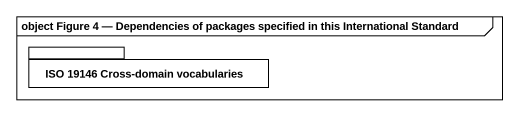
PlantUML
@startuml
mainframe object Figure 4 — Dependencies of packages specified in this International Standard
package "ISO 19146 Cross-domain vocabularies" as ISO_19146_Cross_domain {
}
@enduml
